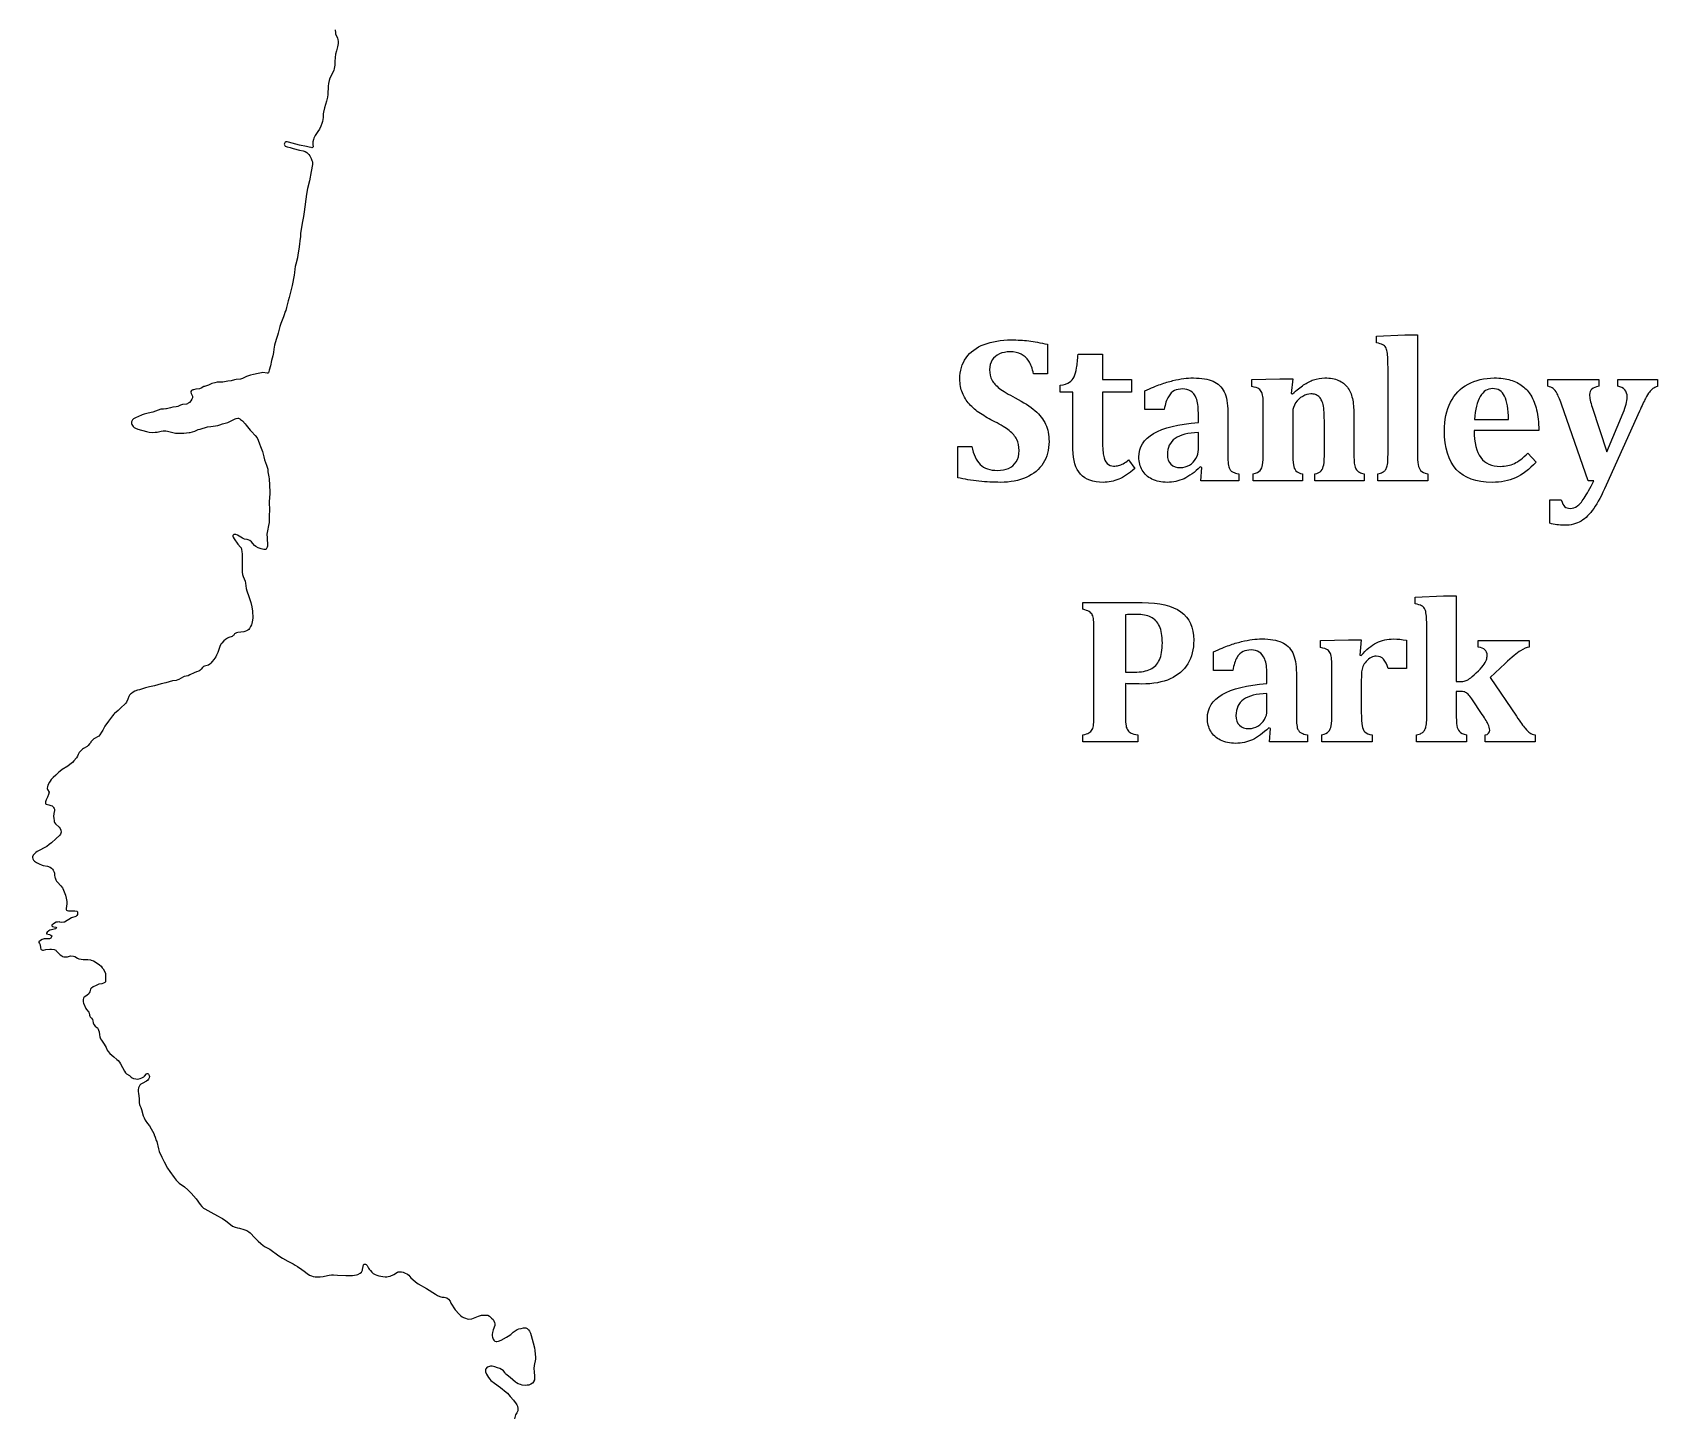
# Model space of a CAD drawing. Extents: x 0 to 800, y 146 to 730.
# Drawn here: x 348.6 to 408.3, y 628.1 to 679.1 of the extents above; entities that cross this region are included whole.
import ezdxf

# ---------------------------------------------------------------- set-up
doc = ezdxf.new("R2010")
doc.units = 0
doc.layers.get('0').update_dxf_attribs({"linetype": 'CONTINUOUS'})

msp = doc.modelspace()

# ---------------------------------------------------------------- linework, layer by layer
at = {"color": 3}
msp.add_lwpolyline([(359.728125, 679.15), (359.734375, 679.0375), (359.7375, 679.009375), (359.80625, 678.84375), (359.81875, 678.796875), (359.83125, 678.725), (359.83125, 678.65), (359.815625, 678.53125), (359.76875, 678.384375), (359.740625, 678.253125), (359.721875, 678.13125), (359.7125, 677.990625), (359.709375, 677.846875), (359.69375, 677.73125), (359.675, 677.653125), (359.53125, 677.36875), (359.503125, 677.284375), (359.478125, 677.184375), (359.4625, 677.084375), (359.45, 676.778125), (359.4375, 676.678125), (359.403125, 676.53125), (359.3375, 676.278125), (359.29375, 676.125), (359.284375, 676.065625), (359.278125, 675.928125), (359.25625, 675.78125), (359.234375, 675.703125), (359.19375, 675.603125), (359.14375, 675.496875), (359.09375, 675.4125), (358.99375, 675.271875), (358.940625, 675.1625), (358.925, 675.11875), (358.909375, 675.0375), (358.90625, 674.940625), (358.91875, 674.846875), (358.909375, 674.828125), (358.890625, 674.81875), (358.865625, 674.815625), (358.840625, 674.81875), (358.765625, 674.834375), (358.671875, 674.8625), (358.415625, 674.909375), (358.009375, 675.01875), (357.9625, 675.028125), (357.909375, 675.028125), (357.8875, 675.01875), (357.86875, 675), (357.85625, 674.95), (357.859375, 674.921875), (357.871875, 674.896875), (357.890625, 674.878125), (357.9625, 674.853125), (358.075, 674.825), (358.175, 674.790625), (358.4125, 674.73125), (358.546875, 674.703125), (358.621875, 674.675), (358.68125, 674.6375), (358.75625, 674.5625), (358.79375, 674.5125), (358.840625, 674.41875), (358.871875, 674.35), (358.8875, 674.303125), (358.89375, 674.196875), (358.840625, 673.94375), (358.778125, 673.603125), (358.709375, 673.3125), (358.665625, 673.10625), (358.58125, 672.4625), (358.55625, 672.2875), (358.509375, 672.0375), (358.45625, 671.665625), (358.45, 671.603125), (358.45625, 671.55), (358.43125, 671.39375), (358.41875, 671.271875), (358.384375, 671.0875), (358.35625, 670.878125), (358.340625, 670.765625), (358.278125, 670.5375), (358.259375, 670.446875), (358.24375, 670.353125), (358.23125, 670.228125), (358.21875, 670.13125), (358.140625, 669.753125), (358.084375, 669.5), (358.03125, 669.309375), (358.003125, 669.184375), (357.934375, 668.940625), (357.90625, 668.834375), (357.878125, 668.76875), (357.859375, 668.703125), (357.821875, 668.59375), (357.725, 668.346875), (357.6875, 668.24375), (357.63125, 668), (357.60625, 667.909375), (357.55, 667.759375), (357.490625, 667.55625), (357.46875, 667.409375), (357.45625, 667.28125), (357.43125, 667.15625), (357.3875, 666.990625), (357.34375, 666.79375), (357.296875, 666.628125), (357.290625, 666.584375), (357.271875, 666.5375), (357.25, 666.528125), (357.221875, 666.521875), (357.06875, 666.54375), (357.015625, 666.540625), (356.890625, 666.515625), (356.725, 666.46875), (356.615625, 666.446875), (356.540625, 666.425), (356.4625, 666.396875), (356.31875, 666.33125), (356.240625, 666.30625), (356.090625, 666.290625), (356.01875, 666.278125), (355.90625, 666.246875), (355.78125, 666.225), (355.59375, 666.196875), (355.384375, 666.1875), (355.3, 666.171875), (355.19375, 666.140625), (355.06875, 666.08125), (354.91875, 666.0375), (354.890625, 666.028125), (354.79375, 665.96875), (354.740625, 665.95), (354.60625, 665.9375), (354.5125, 665.915625), (354.4875, 665.909375), (354.446875, 665.88125), (354.415625, 665.846875), (354.415625, 665.821875), (354.43125, 665.771875), (354.459375, 665.721875), (354.475, 665.671875), (354.48125, 665.64375), (354.475, 665.615625), (354.45625, 665.5625), (354.41875, 665.503125), (354.375, 665.45), (354.325, 665.415625), (354.29375, 665.4), (354.2625, 665.3875), (354.115625, 665.36875), (354.034375, 665.346875), (353.9375, 665.303125), (353.875, 665.284375), (353.759375, 665.26875), (353.675, 665.253125), (353.521875, 665.2125), (353.49375, 665.20625), (353.415625, 665.203125), (353.31875, 665.19375), (353.025, 665.084375), (352.84375, 665.053125), (352.696875, 665.015625), (352.634375, 664.99375), (352.46875, 664.9125), (352.4125, 664.890625), (352.359375, 664.86875), (352.315625, 664.840625), (352.275, 664.803125), (352.25625, 664.78125), (352.240625, 664.7375), (352.234375, 664.68125), (352.240625, 664.65625), (352.253125, 664.63125), (352.303125, 664.565625), (352.3375, 664.53125), (352.38125, 664.5), (352.46875, 664.465625), (352.790625, 664.38125), (352.890625, 664.359375), (352.99375, 664.346875), (353.10625, 664.35), (353.178125, 664.359375), (353.321875, 664.390625), (353.40625, 664.4), (353.49375, 664.396875), (353.5625, 664.390625), (353.859375, 664.321875), (353.984375, 664.3125), (354.1625, 664.31875), (354.253125, 664.325), (354.35625, 664.3375), (354.396875, 664.346875), (354.5625, 664.390625), (354.69375, 664.45), (354.75625, 664.46875), (355.034375, 664.54375), (355.159375, 664.565625), (355.415625, 664.603125), (355.48125, 664.621875), (355.5875, 664.65625), (355.78125, 664.709375), (355.85, 664.740625), (356.053125, 664.85), (356.0875, 664.859375), (356.146875, 664.86875), (356.175, 664.8625), (356.225, 664.840625), (356.25, 664.825), (356.31875, 664.765625), (356.415625, 664.665625), (356.45625, 664.615625), (356.596875, 664.43125), (356.64375, 664.378125), (356.7875, 664.23125), (356.853125, 664.140625), (356.89375, 664.059375), (356.94375, 663.928125), (356.978125, 663.821875), (357.053125, 663.646875), (357.06875, 663.59375), (357.1, 663.446875), (357.13125, 663.340625), (357.20625, 663.134375), (357.24375, 662.990625), (357.253125, 662.89375), (357.2875, 662.715625), (357.29375, 662.6375), (357.325, 662.1625), (357.321875, 662.0875), (357.3, 661.8), (357.3125, 661.45625), (357.303125, 661.3125), (357.303125, 661.10625), (357.296875, 661.028125), (357.278125, 660.915625), (357.234375, 660.71875), (357.21875, 660.603125), (357.221875, 660.46875), (357.2375, 660.190625), (357.234375, 660.15625), (357.228125, 660.121875), (357.20625, 660.06875), (357.190625, 660.05), (357.16875, 660.040625), (357.10625, 660.040625), (357, 660.065625), (356.896875, 660.103125), (356.809375, 660.15), (356.7625, 660.190625), (356.7, 660.253125), (356.65, 660.315625), (356.59375, 660.365625), (356.525, 660.39375), (356.4875, 660.4), (356.390625, 660.4125), (356.315625, 660.45), (356.134375, 660.559375), (356.071875, 660.590625), (356.040625, 660.59375), (355.99375, 660.584375), (355.978125, 660.56875), (355.96875, 660.55), (355.96875, 660.51875), (355.978125, 660.4875), (356.00625, 660.434375), (356.146875, 660.2375), (356.240625, 660.121875), (356.265625, 660.09375), (356.28125, 660.034375), (356.296875, 659.9625), (356.303125, 659.8625), (356.30625, 659.73125), (356.3, 659.309375), (356.309375, 659.209375), (356.321875, 659.115625), (356.34375, 659.046875), (356.41875, 658.871875), (356.434375, 658.8), (356.453125, 658.603125), (356.471875, 658.51875), (356.553125, 658.309375), (356.628125, 658.084375), (356.665625, 657.928125), (356.684375, 657.775), (356.69375, 657.528125), (356.690625, 657.440625), (356.6625, 657.321875), (356.64375, 657.2625), (356.615625, 657.2), (356.571875, 657.13125), (356.546875, 657.1), (356.515625, 657.071875), (356.465625, 657.04375), (356.40625, 657.021875), (356.3625, 657.0125), (356.14375, 656.990625), (356.096875, 656.975), (356.06875, 656.9625), (356.028125, 656.93125), (356, 656.890625), (355.978125, 656.86875), (355.9375, 656.84375), (355.815625, 656.8), (355.765625, 656.775), (355.69375, 656.728125), (355.628125, 656.675), (355.55625, 656.596875), (355.525, 656.553125), (355.484375, 656.475), (355.40625, 656.253125), (355.365625, 656.15), (355.3375, 656.09375), (355.26875, 655.990625), (355.203125, 655.9125), (355.15, 655.853125), (355.1125, 655.815625), (355.06875, 655.784375), (354.925, 655.746875), (354.884375, 655.728125), (354.85, 655.696875), (354.803125, 655.634375), (354.753125, 655.584375), (354.709375, 655.559375), (354.63125, 655.54375), (354.540625, 655.50625), (354.3875, 655.421875), (354.31875, 655.390625), (354.178125, 655.365625), (354.146875, 655.35625), (353.971875, 655.253125), (353.94375, 655.240625), (353.88125, 655.221875), (353.74375, 655.20625), (353.49375, 655.128125), (353.33125, 655.09375), (353.078125, 655.028125), (352.9, 654.990625), (352.75, 654.95), (352.6375, 654.909375), (352.528125, 654.88125), (352.453125, 654.859375), (352.35625, 654.821875), (352.296875, 654.7875), (352.234375, 654.74375), (352.2, 654.7125), (352.16875, 654.675), (352.140625, 654.628125), (352.10625, 654.5375), (352.053125, 654.425), (352.01875, 654.36875), (351.984375, 654.33125), (351.86875, 654.240625), (351.74375, 654.115625), (351.615625, 654.003125), (351.5875, 653.978125), (351.534375, 653.915625), (351.39375, 653.725), (351.253125, 653.54375), (351.18125, 653.39375), (351.1375, 653.31875), (351.06875, 653.215625), (351.03125, 653.175), (350.85625, 653.075), (350.834375, 653.059375), (350.746875, 652.96875), (350.7375, 652.94375), (350.696875, 652.8875), (350.646875, 652.83125), (350.603125, 652.796875), (350.471875, 652.721875), (350.434375, 652.69375), (350.38125, 652.646875), (350.353125, 652.6125), (350.31875, 652.56875), (350.278125, 652.5), (350.25, 652.4375), (350.215625, 652.375), (350.121875, 652.259375), (350.06875, 652.20625), (349.975, 652.125), (349.9, 652.071875), (349.690625, 651.94375), (349.609375, 651.8875), (349.55625, 651.840625), (349.45, 651.7375), (349.35625, 651.65625), (349.2875, 651.58125), (349.24375, 651.521875), (349.21875, 651.48125), (349.1625, 651.365625), (349.14375, 651.3125), (349.1375, 651.25625), (349.140625, 651.23125), (349.15, 651.209375), (349.2125, 651.109375), (349.1875, 651.021875), (349.153125, 650.93125), (349.096875, 650.83125), (349.075, 650.759375), (349.06875, 650.709375), (349.078125, 650.6875), (349.103125, 650.671875), (349.2, 650.646875), (349.275, 650.621875), (349.31875, 650.603125), (349.3625, 650.56875), (349.375, 650.553125), (349.396875, 650.509375), (349.403125, 650.484375), (349.403125, 650.434375), (349.38125, 650.328125), (349.36875, 650.21875), (349.378125, 650.15), (349.378125, 650.128125), (349.3875, 650.084375), (349.390625, 650.034375), (349.409375, 649.990625), (349.440625, 649.946875), (349.578125, 649.821875), (349.609375, 649.778125), (349.64375, 649.7125), (349.65, 649.640625), (349.63125, 649.56875), (349.6, 649.525), (349.453125, 649.4), (349.296875, 649.25), (349.215625, 649.18125), (349.11875, 649.115625), (348.76875, 648.928125), (348.71875, 648.89375), (348.678125, 648.85625), (348.6375, 648.8125), (348.621875, 648.790625), (348.6, 648.734375), (348.596875, 648.70625), (348.603125, 648.65625), (348.63125, 648.6125), (348.665625, 648.575), (348.703125, 648.546875), (348.74375, 648.521875), (348.840625, 648.48125), (348.946875, 648.428125), (348.99375, 648.409375), (349.153125, 648.3875), (349.24375, 648.35), (349.3, 648.315625), (349.334375, 648.284375), (349.3625, 648.246875), (349.39375, 648.175), (349.40625, 648.128125), (349.40625, 648.05625), (349.41875, 647.98125), (349.425, 647.95625), (349.45625, 647.8875), (349.484375, 647.84375), (349.51875, 647.8), (349.64375, 647.665625), (349.7, 647.5875), (349.7125, 647.565625), (349.80625, 647.325), (349.8375, 647.21875), (349.859375, 647.09375), (349.859375, 647), (349.8375, 646.8375), (349.8375, 646.790625), (349.846875, 646.771875), (349.86875, 646.759375), (349.921875, 646.746875), (350.10625, 646.75), (350.15625, 646.746875), (350.23125, 646.73125), (350.246875, 646.7125), (350.253125, 646.66875), (350.246875, 646.615625), (350.225, 646.575), (350.184375, 646.5375), (350.03125, 646.484375), (349.76875, 646.334375), (349.746875, 646.325), (349.678125, 646.31875), (349.603125, 646.334375), (349.575, 646.3375), (349.521875, 646.334375), (349.471875, 646.325), (349.371875, 646.265625), (349.309375, 646.215625), (349.3125, 646.190625), (349.334375, 646.175), (349.38125, 646.15625), (349.453125, 646.140625), (349.475, 646.13125), (349.465625, 646.10625), (349.4375, 646.0875), (349.296875, 646.053125), (349.2375, 646.03125), (349.196875, 646.00625), (349.1375, 645.959375), (349.10625, 645.921875), (349.115625, 645.9), (349.21875, 645.875), (349.26875, 645.853125), (349.30625, 645.821875), (349.2875, 645.76875), (349.271875, 645.746875), (349.225, 645.721875), (349.16875, 645.71875), (349.1, 645.721875), (349.03125, 645.715625), (348.99375, 645.70625), (348.95625, 645.69375), (348.890625, 645.659375), (348.83125, 645.60625), (348.828125, 645.584375), (348.859375, 645.540625), (348.88125, 645.49375), (348.8875, 645.3875), (348.90625, 645.340625), (348.91875, 645.321875), (348.940625, 645.309375), (348.96875, 645.303125), (349, 645.30625), (349.084375, 645.325), (349.228125, 645.3375), (349.29375, 645.334375), (349.39375, 645.31875), (349.45, 645.296875), (349.471875, 645.28125), (349.615625, 645.134375), (349.678125, 645.0875), (349.703125, 645.071875), (349.74375, 645.05625), (349.790625, 645.053125), (349.878125, 645.059375), (349.996875, 645.0875), (350.1, 645.084375), (350.15, 645.065625), (350.253125, 645.003125), (350.3, 644.98125), (350.384375, 644.965625), (350.45625, 644.95625), (350.634375, 644.953125), (350.725, 644.94375), (350.75625, 644.9375), (350.84375, 644.903125), (351.0125, 644.8), (351.059375, 644.7625), (351.115625, 644.70625), (351.1625, 644.65), (351.19375, 644.609375), (351.253125, 644.5), (351.275, 644.446875), (351.284375, 644.1875), (351.275, 644.1375), (351.2625, 644.115625), (351.209375, 644.084375), (351.14375, 644.0625), (351.0375, 644.04375), (350.984375, 644.025), (350.940625, 643.996875), (350.83125, 643.946875), (350.7625, 643.90625), (350.746875, 643.8875), (350.73125, 643.8625), (350.7, 643.771875), (350.68125, 643.728125), (350.653125, 643.68125), (350.6125, 643.640625), (350.525, 643.58125), (350.4875, 643.553125), (350.475, 643.53125), (350.459375, 643.48125), (350.4625, 643.4), (350.471875, 643.346875), (350.55625, 643.15625), (350.584375, 643.1125), (350.671875, 643.021875), (350.68125, 643), (350.6875, 642.9125), (350.7, 642.86875), (350.7125, 642.85), (350.76875, 642.79375), (350.796875, 642.75), (350.815625, 642.7), (350.83125, 642.628125), (350.85625, 642.565625), (350.9, 642.509375), (350.965625, 642.459375), (350.98125, 642.44375), (351.009375, 642.4), (351.028125, 642.359375), (351.04375, 642.29375), (351.05625, 642.1875), (351.075, 642.109375), (351.103125, 642.0375), (351.128125, 641.990625), (351.2375, 641.846875), (351.303125, 641.721875), (351.346875, 641.625), (351.378125, 641.56875), (351.440625, 641.49375), (351.584375, 641.38125), (351.696875, 641.28125), (351.740625, 641.2375), (351.790625, 641.18125), (351.83125, 641.11875), (351.98125, 640.853125), (352.01875, 640.790625), (352.053125, 640.75625), (352.16875, 640.684375), (352.225, 640.63125), (352.265625, 640.60625), (352.309375, 640.584375), (352.396875, 640.565625), (352.453125, 640.559375), (352.50625, 640.5625), (352.55625, 640.575), (352.621875, 640.6), (352.684375, 640.640625), (352.71875, 640.66875), (352.7875, 640.753125), (352.815625, 640.765625), (352.8375, 640.765625), (352.8625, 640.740625), (352.8875, 640.69375), (352.896875, 640.65), (352.8875, 640.6), (352.865625, 640.55), (352.834375, 640.5125), (352.784375, 640.478125), (352.63125, 640.4), (352.58125, 640.371875), (352.54375, 640.334375), (352.496875, 640.234375), (352.484375, 640.16875), (352.484375, 640.1), (352.490625, 640.025), (352.515625, 639.846875), (352.51875, 639.6875), (352.528125, 639.628125), (352.54375, 639.58125), (352.58125, 639.509375), (352.609375, 639.440625), (352.6625, 639.2125), (352.696875, 639.13125), (352.740625, 639.05), (352.828125, 638.925), (352.903125, 638.8375), (353.06875, 638.534375), (353.071875, 638.509375), (353.109375, 638.41875), (353.14375, 638.296875), (353.1625, 638.25625), (353.23125, 637.99375), (353.259375, 637.9), (353.346875, 637.690625), (353.434375, 637.51875), (353.565625, 637.28125), (353.65, 637.153125), (353.803125, 636.9375), (353.88125, 636.840625), (353.99375, 636.734375), (354.18125, 636.59375), (354.30625, 636.484375), (354.428125, 636.365625), (354.6125, 636.159375), (354.765625, 635.94375), (354.825, 635.875), (354.8875, 635.8125), (354.9375, 635.78125), (355.153125, 635.665625), (355.396875, 635.525), (355.528125, 635.459375), (355.58125, 635.428125), (355.703125, 635.34375), (355.871875, 635.209375), (355.95625, 635.153125), (356.05, 635.109375), (356.13125, 635.084375), (356.20625, 635.071875), (356.36875, 635.028125), (356.48125, 634.984375), (356.553125, 634.94375), (356.603125, 634.903125), (356.771875, 634.725), (356.9, 634.596875), (356.9875, 634.5125), (357.075, 634.440625), (357.15625, 634.384375), (357.325, 634.3), (357.659375, 634.059375), (357.790625, 633.971875), (357.990625, 633.85625), (358.178125, 633.759375), (358.25625, 633.715625), (358.340625, 633.665625), (358.5, 633.55625), (358.584375, 633.490625), (358.690625, 633.4125), (358.7875, 633.35), (358.853125, 633.31875), (358.9125, 633.296875), (358.9875, 633.2875), (359.078125, 633.28125), (359.178125, 633.284375), (359.28125, 633.3), (359.4375, 633.3375), (359.503125, 633.346875), (359.584375, 633.353125), (359.6625, 633.353125), (359.8125, 633.340625), (360.121875, 633.33125), (360.36875, 633.334375), (360.440625, 633.340625), (360.50625, 633.353125), (360.55625, 633.36875), (360.65, 633.421875), (360.6875, 633.45625), (360.7, 633.475), (360.725, 633.528125), (360.734375, 633.559375), (360.75, 633.6625), (360.771875, 633.728125), (360.79375, 633.75), (360.840625, 633.753125), (360.8625, 633.740625), (360.9, 633.696875), (360.953125, 633.60625), (360.978125, 633.565625), (361.01875, 633.515625), (361.06875, 633.459375), (361.128125, 633.409375), (361.190625, 633.36875), (361.253125, 633.34375), (361.334375, 633.31875), (361.48125, 633.296875), (361.56875, 633.2875), (361.625, 633.284375), (361.66875, 633.290625), (361.746875, 633.309375), (361.878125, 633.365625), (362.01875, 633.459375), (362.04375, 633.46875), (362.075, 633.471875), (362.159375, 633.465625), (362.228125, 633.45), (362.3, 633.421875), (362.3625, 633.39375), (362.390625, 633.378125), (362.428125, 633.34375), (362.509375, 633.253125), (362.578125, 633.18125), (362.675, 633.096875), (362.771875, 633.028125), (363.084375, 632.85625), (363.409375, 632.64375), (363.49375, 632.59375), (363.575, 632.55625), (363.60625, 632.54375), (363.65625, 632.534375), (363.734375, 632.534375), (363.7875, 632.525), (363.828125, 632.509375), (363.896875, 632.459375), (363.953125, 632.390625), (363.98125, 632.315625), (364.140625, 632.071875), (364.284375, 631.90625), (364.3375, 631.85625), (364.390625, 631.81875), (364.446875, 631.784375), (364.5125, 631.759375), (364.575, 631.740625), (364.64375, 631.73125), (364.746875, 631.74375), (364.8125, 631.7625), (364.99375, 631.84375), (365.065625, 631.865625), (365.103125, 631.875), (365.290625, 631.878125), (365.3375, 631.86875), (365.4, 631.834375), (365.478125, 631.76875), (365.53125, 631.715625), (365.5625, 631.6625), (365.58125, 631.609375), (365.590625, 631.553125), (365.590625, 631.49375), (365.5375, 631.340625), (365.509375, 631.240625), (365.496875, 631.165625), (365.496875, 631.1125), (365.509375, 631.059375), (365.534375, 630.996875), (365.559375, 630.953125), (365.6, 630.921875), (365.646875, 630.909375), (365.671875, 630.909375), (365.73125, 630.921875), (365.834375, 630.95625), (366.025, 631.0625), (366.0875, 631.1), (366.178125, 631.165625), (366.271875, 631.25), (366.34375, 631.303125), (366.421875, 631.34375), (366.48125, 631.365625), (366.5625, 631.384375), (366.653125, 631.403125), (366.734375, 631.403125), (366.784375, 631.38125), (366.834375, 631.33125), (366.865625, 631.290625), (366.90625, 631.215625), (366.9375, 631.13125), (367.009375, 630.8625), (367.05625, 630.675), (367.071875, 630.575), (367.09375, 630.31875), (367.0875, 630.253125), (367.040625, 630.021875), (367.03125, 629.9125), (367.0375, 629.790625), (367.05625, 629.63125), (367.05625, 629.546875), (367.05, 629.496875), (367.034375, 629.453125), (367.028125, 629.43125), (366.98125, 629.375), (366.91875, 629.334375), (366.86875, 629.3125), (366.840625, 629.303125), (366.784375, 629.29375), (366.73125, 629.290625), (366.603125, 629.3), (366.534375, 629.31875), (366.459375, 629.346875), (366.3875, 629.384375), (366.35, 629.4125), (366.165625, 629.58125), (366.04375, 629.66875), (365.990625, 629.71875), (365.959375, 629.7625), (365.9125, 629.821875), (365.86875, 629.859375), (365.840625, 629.88125), (365.775, 629.9125), (365.7, 629.940625), (365.590625, 629.975), (365.49375, 629.996875), (365.4375, 629.996875), (365.359375, 629.978125), (365.315625, 629.95625), (365.265625, 629.90625), (365.25, 629.859375), (365.246875, 629.8375), (365.25625, 629.7875), (365.29375, 629.703125), (365.3625, 629.584375), (365.40625, 629.51875), (365.45, 629.475), (365.5875, 629.378125), (365.80625, 629.2125), (366.009375, 629.04375), (366.05625, 629), (366.165625, 628.884375), (366.28125, 628.75), (366.375, 628.61875), (366.403125, 628.575), (366.425, 628.521875), (366.44375, 628.44375), (366.4375, 628.359375), (366.43125, 628.33125), (366.409375, 628.284375), (366.38125, 628.24375), (366.359375, 628.209375), (366.34375, 628.1625), (366.321875, 628.0625)], dxfattribs=at)
at = {"color": 7}
for points in [[(385.919824, 667.585299), (385.919824, 666.497799), (385.406072, 666.497799)], [(398.01328, 667.637791), (398.01328, 667.885291), (399.052032, 667.937787), (399.520776, 667.937787), (399.521072, 663.651548)], [(387.041096, 667.225298), (387.937344, 667.225298), (387.937344, 666.287798), (389.006096, 666.287798), (389.006096, 665.819048), (387.937344, 665.819048), (387.937344, 664.127798)], [(393.43488, 666.032794), (393.43488, 666.287794), (394.462384, 666.317794), (394.93488, 666.317794), (394.87864, 665.777794), (394.9236, 665.766546)], [(398.436976, 663.651545), (398.436976, 666.576545)], [(404.317328, 666.040299), (404.317328, 666.287799), (406.188576, 666.287799), (406.188576, 666.040299)], [(406.886096, 666.040299), (406.886096, 666.287799), (408.344848, 666.287799), (408.344848, 666.03655)], [(386.853576, 663.722798), (386.853576, 665.819048), (386.384824, 665.819048), (386.384824, 666.077798)], [(390.209856, 665.192798), (389.501104, 665.192798), (389.501104, 665.875298)], [(391.462328, 664.7053), (391.462328, 665.06155)], [(392.546104, 665.091549), (392.546104, 663.629049)], [(393.851072, 663.647794), (393.851072, 665.189045)], [(394.934824, 665.095294), (394.934824, 663.651545)], [(397.18112, 665.024046), (397.18112, 663.651546)], [(406.004824, 662.567799), (405.791072, 662.567799), (404.812328, 665.38405)], [(405.944824, 665.267799), (406.484824, 663.62905), (407.081072, 665.065299)], [(407.681096, 665.12155), (406.458576, 662.399048)], [(396.097352, 663.647798), (396.097352, 664.649048)], [(403.979792, 664.416546), (401.602296, 664.416546)], [(401.621072, 664.821548), (402.869824, 664.821548)], [(382.616072, 662.676551), (382.616072, 663.831551), (383.129824, 663.831548)], [(391.466072, 663.715298), (391.466072, 664.337798)], [(388.897328, 663.332795), (389.133576, 663.017798)], [(403.578544, 663.580296), (403.882328, 663.250298)], [(391.589824, 663.059048), (391.533584, 663.0778)], [(392.951072, 662.8153), (392.951072, 662.5678), (391.556072, 662.5678), (391.589824, 663.059048)], [(395.2948, 662.815294), (395.2948, 662.567794), (393.483552, 662.567794), (393.483552, 662.815294)], [(397.559824, 662.567798), (395.741072, 662.567798), (395.741072, 662.815298)], [(397.559848, 662.815294), (397.559824, 662.567798)], [(399.896048, 662.815298), (399.896048, 662.567798), (398.058552, 662.567798), (398.058552, 662.815298)], [(404.388576, 661.000296), (404.388576, 661.859046), (404.808576, 661.859046)], [(387.221096, 657.83905), (387.221096, 658.08655), (389.399848, 658.08655)], [(399.438264, 658.037796), (399.438264, 658.285296), (400.48076, 658.337792), (400.94576, 658.337792), (400.94576, 655.176542), (401.069512, 655.176542)], [(388.784824, 657.640278), (388.784824, 655.529047)], [(387.622304, 653.909049), (387.622304, 657.14155)], [(395.95484, 656.432798), (395.95484, 656.687798), (396.982344, 656.717798), (397.45484, 656.717798), (397.402328, 656.151547)], [(399.1198, 656.699047), (399.1198, 655.664046), (398.441048, 655.664046)], [(399.862, 654.05155), (399.862, 656.97655)], [(401.75576, 656.44779), (401.75576, 656.68779), (403.63076, 656.68779), (403.63076, 656.44779)], [(392.729864, 655.592796), (392.021112, 655.592796), (392.021112, 656.275296)], [(397.402328, 656.151547), (397.451048, 656.140299)], [(388.784824, 655.529047), (389.10732, 655.529047)], [(393.982336, 655.105299), (393.982336, 655.461549)], [(395.066112, 655.491546), (395.066112, 654.029046)], [(396.371032, 654.047798), (396.371032, 655.589047)], [(402.738264, 655.84029), (402.194824, 655.334047)], [(388.784848, 655.105299), (388.784824, 653.905298)], [(397.454768, 655.247798), (397.454768, 654.051547)], [(402.194824, 655.334047), (403.162328, 653.901547)], [(393.986072, 654.115298), (393.986072, 654.737798)], [(401.126096, 654.816553), (400.946096, 654.816553), (400.946096, 654.051553)], [(401.8536, 654.03655), (401.564848, 654.47155)], [(389.238512, 653.215299), (389.238512, 652.967799), (387.221008, 652.967799), (387.221008, 653.215299)], [(394.109824, 653.459047), (394.053584, 653.477799)], [(395.47108, 653.215298), (395.47108, 652.967798), (394.07608, 652.967798), (394.109824, 653.459047)], [(397.852264, 653.215298), (397.852264, 652.967798), (396.003512, 652.967798), (396.003512, 653.215298)], [(401.321072, 653.215303), (401.321072, 652.967803), (399.483576, 652.967803), (399.483576, 653.215303)], [(403.841072, 653.215301), (403.841072, 652.967801), (402.007328, 652.967801), (402.007328, 653.215301)]]:
    msp.add_lwpolyline(points, dxfattribs=at)
for points in [[(382.923576, 667.090298), (383.076072, 667.305294), (383.296696, 667.468418), (383.585448, 667.579673)], [(383.585448, 667.579673), (383.8742, 667.690918), (384.208568, 667.746543), (384.588576, 667.746548)], [(384.588576, 667.746548), (384.811072, 667.746543), (385.023568, 667.734668), (385.226072, 667.710924)], [(385.226072, 667.710924), (385.428568, 667.687172), (385.659824, 667.645292), (385.919824, 667.585299)], [(398.242032, 667.570295), (398.194512, 667.595287), (398.11828, 667.617791), (398.01328, 667.637791)], [(398.352656, 667.47092), (398.326416, 667.512168), (398.289536, 667.545288), (398.242032, 667.570295)], [(398.408896, 667.30592), (398.397616, 667.374664), (398.378896, 667.429665), (398.352656, 667.47092)], [(382.694824, 666.306548), (382.694824, 666.614044), (382.771064, 666.875294), (382.923576, 667.090298)], [(383.883576, 667.009674), (383.818536, 666.910919), (383.786072, 666.791545), (383.786072, 666.651549)], [(384.149824, 667.232799), (384.03732, 667.182791), (383.948576, 667.108419), (383.883576, 667.009674)], [(384.53232, 667.307799), (384.389824, 667.307794), (384.26232, 667.282791), (384.149824, 667.232799)], [(384.948576, 667.225299), (384.838568, 667.280291), (384.699824, 667.307794), (384.53232, 667.307799)], [(385.2242, 666.968424), (385.15044, 667.08467), (385.058568, 667.170294), (384.948576, 667.225299)], [(385.406072, 666.497799), (385.358552, 666.695294), (385.297944, 666.85217), (385.2242, 666.968424)], [(386.986696, 666.719048), (387.010456, 666.854044), (387.028616, 667.022794), (387.041096, 667.225298)], [(398.431376, 667.05092), (398.427376, 667.152166), (398.420096, 667.237165), (398.408896, 667.30592)], [(398.436976, 666.576545), (398.436976, 666.791541), (398.435376, 666.949666), (398.431376, 667.05092)], [(382.786696, 665.800298), (382.725416, 665.950294), (382.694824, 666.119045), (382.694824, 666.306548)], [(383.786072, 666.651549), (383.786072, 666.506545), (383.814232, 666.38092), (383.870448, 666.274674)], [(383.870448, 666.274674), (383.926688, 666.16842), (384.021072, 666.06467), (384.153576, 665.963424)], [(386.384824, 666.077798), (386.53732, 666.102798), (386.649824, 666.140294), (386.72232, 666.190298)], [(386.72232, 666.190298), (386.7948, 666.240298), (386.851072, 666.30717), (386.891072, 666.390923)], [(386.891072, 666.390923), (386.931072, 666.474669), (386.962992, 666.584044), (386.986696, 666.719048)], [(390.074856, 666.111548), (390.227352, 666.16654), (390.377976, 666.21217), (390.526728, 666.248423)], [(390.526728, 666.248423), (390.67548, 666.284671), (390.808608, 666.310295), (390.926104, 666.325295)], [(390.926104, 666.325295), (391.0436, 666.340295), (391.161104, 666.347791), (391.278608, 666.347799)], [(391.278608, 666.347799), (391.581104, 666.347795), (391.822976, 666.307799), (392.004232, 666.227798)], [(392.004232, 666.227798), (392.18548, 666.147795), (392.321104, 666.017795), (392.411104, 665.837798)], [(395.332352, 666.090921), (395.449848, 666.169665), (395.572968, 666.232167), (395.70172, 666.278421)], [(395.70172, 666.278421), (395.830472, 666.324669), (395.966096, 666.347789), (396.1086, 666.347797)], [(396.1086, 666.347797), (396.313592, 666.347793), (396.483592, 666.318421), (396.6186, 666.259671)], [(396.6186, 666.259671), (396.753592, 666.200919), (396.862968, 666.115293), (396.94672, 666.002796)], [(401.377328, 666.120923), (401.654824, 666.27217), (401.97732, 666.347794), (402.344824, 666.347798)], [(402.344824, 666.347798), (402.57232, 666.347794), (402.771696, 666.321542), (402.942952, 666.269046)], [(402.942952, 666.269046), (403.1142, 666.216542), (403.261072, 666.143418), (403.383576, 666.049671)], [(383.045448, 665.385923), (382.9342, 665.51217), (382.847952, 665.650295), (382.786696, 665.800298)], [(384.153576, 665.963424), (384.286072, 665.86217), (384.478568, 665.746546), (384.731072, 665.616549)], [(384.731072, 665.616549), (385.038568, 665.456546), (385.280448, 665.299671), (385.456696, 665.145924)], [(389.501104, 665.875298), (389.731104, 665.977794), (389.922352, 666.056545), (390.074856, 666.111548)], [(390.359856, 665.655923), (390.292336, 665.54467), (390.242352, 665.390295), (390.209856, 665.192798)], [(390.586728, 665.882798), (390.502976, 665.842798), (390.427352, 665.76717), (390.359856, 665.655923)], [(390.884856, 665.942798), (390.769856, 665.942794), (390.67048, 665.922798), (390.586728, 665.882798)], [(391.181104, 665.865926), (391.0986, 665.917174), (390.999856, 665.942798), (390.884856, 665.942798)], [(391.383608, 665.599675), (391.331128, 665.725922), (391.2636, 665.814672), (391.181104, 665.865926)], [(391.462328, 665.06155), (391.462328, 665.294048), (391.436088, 665.473422), (391.383608, 665.599675)], [(392.411104, 665.837798), (392.501104, 665.657796), (392.546104, 665.409046), (392.546104, 665.091549)], [(393.688008, 665.94467), (393.639288, 665.978414), (393.55488, 666.00779), (393.43488, 666.032794)], [(393.796752, 665.81342), (393.772992, 665.867164), (393.736752, 665.910917), (393.688008, 665.94467)], [(393.841712, 665.59967), (393.835312, 665.688417), (393.820432, 665.759666), (393.796752, 665.81342)], [(393.851072, 665.189045), (393.851072, 665.374042), (393.847872, 665.510917), (393.841712, 665.59967)], [(394.9236, 665.766546), (395.0786, 665.904042), (395.214848, 666.012167), (395.332352, 666.090921)], [(395.298576, 665.67092), (395.196072, 665.612168), (395.109824, 665.530917), (395.039824, 665.42717)], [(395.594824, 665.759045), (395.499824, 665.759042), (395.401072, 665.729669), (395.298576, 665.67092)], [(395.767328, 665.736549), (395.722288, 665.751549), (395.664824, 665.759045), (395.594824, 665.759045)], [(395.887328, 665.667173), (395.852288, 665.698421), (395.812288, 665.721549), (395.767328, 665.736549)], [(395.982952, 665.547173), (395.954232, 665.595917), (395.922312, 665.63592), (395.887328, 665.667173)], [(396.94672, 666.002796), (397.030472, 665.890293), (397.090472, 665.752793), (397.12672, 665.590296)], [(400.7342, 665.453423), (400.885448, 665.74717), (401.099824, 665.96967), (401.377328, 666.120923)], [(401.825448, 665.665298), (401.711696, 665.470295), (401.643576, 665.189046), (401.621072, 664.821548)], [(402.284824, 665.957798), (402.09232, 665.957794), (401.9392, 665.860294), (401.825448, 665.665298)], [(402.719824, 665.676548), (402.629824, 665.864045), (402.484824, 665.957794), (402.284824, 665.957798)], [(402.869824, 664.821548), (402.859824, 665.204046), (402.809824, 665.489045), (402.719824, 665.676548)], [(403.383576, 666.049671), (403.506072, 665.955918), (403.60732, 665.842793), (403.687328, 665.710296)], [(403.687328, 665.710296), (403.78232, 665.552794), (403.853568, 665.372794), (403.901072, 665.170296)], [(404.506696, 665.959674), (404.455416, 665.998418), (404.392328, 666.025298), (404.317328, 666.040299)], [(404.645448, 665.790925), (404.604168, 665.864669), (404.557952, 665.920922), (404.506696, 665.959674)], [(404.812328, 665.38405), (404.742328, 665.581546), (404.686696, 665.717171), (404.645448, 665.790925)], [(405.929824, 665.93905), (405.874784, 665.89405), (405.84732, 665.826546), (405.847328, 665.73655)], [(405.847328, 665.73655), (405.84732, 665.616546), (405.879808, 665.460297), (405.944824, 665.267799)], [(406.188576, 666.040299), (406.071072, 666.017795), (405.984824, 665.984043), (405.929824, 665.93905)], [(407.141096, 665.910925), (407.081096, 665.979669), (406.996096, 666.022796), (406.886096, 666.040299)], [(407.231096, 665.650299), (407.231096, 665.755296), (407.201096, 665.842171), (407.141096, 665.910925)], [(407.193576, 665.382174), (407.218536, 665.473422), (407.231096, 665.562797), (407.231096, 665.650299)], [(408.046728, 665.82655), (408.007928, 665.774046), (407.961096, 665.695922), (407.906096, 665.592174)], [(408.170472, 665.95405), (408.126712, 665.921546), (408.085472, 665.87905), (408.046728, 665.82655)], [(408.344848, 666.03655), (408.272368, 666.014046), (408.214224, 665.98655), (408.170472, 665.95405)], [(383.448576, 665.039048), (383.291072, 665.144046), (383.156696, 665.25967), (383.045448, 665.385923)], [(383.97732, 664.735298), (383.78232, 664.832796), (383.606072, 664.934046), (383.448576, 665.039048)], [(385.456696, 665.145924), (385.632944, 664.992171), (385.762944, 664.824671), (385.846696, 664.643424)], [(395.039824, 665.42717), (394.969824, 665.323417), (394.934824, 665.212792), (394.934824, 665.095294)], [(396.050472, 665.365298), (396.034232, 665.437794), (396.011752, 665.49842), (395.982952, 665.547173)], [(396.086072, 665.085923), (396.078872, 665.19967), (396.066712, 665.292795), (396.050472, 665.365298)], [(396.097352, 664.649048), (396.097344, 664.826546), (396.093352, 664.97217), (396.086072, 665.085923)], [(397.12672, 665.590296), (397.16296, 665.427794), (397.18112, 665.239044), (397.18112, 665.024046)], [(400.507328, 664.405298), (400.507328, 664.810296), (400.582928, 665.15967), (400.7342, 665.453423)], [(403.901072, 665.170296), (403.951072, 664.962794), (403.977312, 664.711544), (403.979792, 664.416546)], [(407.081072, 665.065299), (407.131072, 665.185297), (407.168576, 665.290922), (407.193576, 665.382174)], [(407.906096, 665.592174), (407.851136, 665.488422), (407.776096, 665.331546), (407.681096, 665.12155)], [(384.509824, 664.409048), (384.38232, 664.511546), (384.204824, 664.620296), (383.97732, 664.735298)], [(384.78732, 664.084673), (384.7298, 664.198422), (384.63732, 664.306546), (384.509824, 664.409048)], [(385.846696, 664.643424), (385.930448, 664.462172), (385.97232, 664.251547), (385.97232, 664.011549)], [(389.81796, 664.305926), (390.179208, 664.517174), (390.727328, 664.650298), (391.462328, 664.7053)], [(400.947952, 662.985923), (400.6542, 663.304672), (400.507328, 663.777797), (400.507328, 664.405298)], [(401.602296, 664.416546), (401.604696, 663.964045), (401.685416, 663.63092), (401.844168, 663.417171)], [(383.129824, 663.831548), (383.192304, 663.534047), (383.296696, 663.312172), (383.442952, 663.165923)], [(384.873576, 663.681548), (384.873568, 663.836546), (384.844856, 663.970922), (384.78732, 664.084673)], [(385.97232, 664.011549), (385.97232, 663.704047), (385.90104, 663.437173), (385.758576, 663.210924)], [(387.937344, 664.127798), (387.937344, 663.845297), (387.950464, 663.636547), (387.976704, 663.501548)], [(389.27608, 663.4378), (389.27608, 663.805299), (389.456704, 664.094674), (389.81796, 664.305926)], [(390.605448, 664.120298), (390.4192, 663.985297), (390.326072, 663.787797), (390.326072, 663.527798)], [(391.466072, 664.337798), (391.078568, 664.327798), (390.791696, 664.255296), (390.605448, 664.120298)], [(384.483576, 663.021548), (384.601072, 663.071548), (384.695448, 663.152172), (384.766696, 663.263423)], [(384.766696, 663.263423), (384.837976, 663.374672), (384.873568, 663.514047), (384.873576, 663.681548)], [(385.758576, 663.210924), (385.616072, 662.984674), (385.408568, 662.810923), (385.136072, 662.689674)], [(387.1292, 662.809673), (386.945448, 663.010922), (386.853576, 663.315297), (386.853576, 663.722798)], [(387.976704, 663.501548), (388.002944, 663.366547), (388.047344, 663.267172), (388.109832, 663.203423)], [(388.109832, 663.203423), (388.172312, 663.139671), (388.249832, 663.107798), (388.342328, 663.107798)], [(388.704208, 663.194046), (388.765488, 663.226542), (388.829832, 663.272798), (388.897328, 663.332795)], [(389.39796, 662.95405), (389.316704, 663.09405), (389.27608, 663.255299), (389.27608, 663.4378)], [(390.326072, 663.527798), (390.326072, 663.372797), (390.368552, 663.254672), (390.453576, 663.173423)], [(391.13232, 663.143423), (391.234824, 663.204671), (391.316072, 663.286547), (391.376072, 663.389048)], [(391.376072, 663.389048), (391.436072, 663.491547), (391.466072, 663.600297), (391.466072, 663.715298)], [(392.546104, 663.629049), (392.546104, 663.464048), (392.550104, 663.336548), (392.557384, 663.246549)], [(392.557384, 663.246549), (392.564584, 663.156548), (392.576744, 663.089673), (392.592984, 663.045924)], [(393.826672, 663.156545), (393.842912, 663.246544), (393.851072, 663.410294), (393.851072, 663.647794)], [(394.934824, 663.651545), (394.934824, 663.414044), (394.942024, 663.249044), (394.957304, 663.156545)], [(396.072952, 663.154673), (396.089192, 663.245922), (396.097352, 663.410297), (396.097352, 663.647798)], [(397.18112, 663.651546), (397.18112, 663.541546), (397.18272, 663.438421), (397.18672, 663.342171)], [(397.18672, 663.342171), (397.19072, 663.245921), (397.19984, 663.169046), (397.21488, 663.111546)], [(398.396016, 663.07967), (398.413536, 663.128422), (398.424736, 663.195919), (398.429776, 663.28217)], [(398.429776, 663.28217), (398.434576, 663.368419), (398.436976, 663.491544), (398.436976, 663.651545)], [(399.521072, 663.651548), (399.521072, 663.414047), (399.528272, 663.250297), (399.543552, 663.160298)], [(401.844168, 663.417171), (402.002912, 663.203421), (402.244792, 663.096546), (402.569792, 663.096546)], [(402.569792, 663.096546), (402.759792, 663.096546), (402.93104, 663.13217), (403.083544, 663.203422)], [(403.083544, 663.203422), (403.23604, 663.27467), (403.40104, 663.400295), (403.578544, 663.580296)], [(403.882328, 663.250298), (403.62732, 662.980298), (403.374824, 662.789048), (403.124824, 662.676548)], [(383.3942, 662.550926), (383.117944, 662.579678), (382.858576, 662.62155), (382.616072, 662.676551)], [(383.442952, 663.165923), (383.5892, 663.019673), (383.803576, 662.946547), (384.086072, 662.946548)], [(384.086072, 662.946548), (384.233568, 662.946547), (384.366072, 662.971548), (384.483576, 663.021548)], [(385.136072, 662.689674), (384.863568, 662.568424), (384.548568, 662.507798), (384.191072, 662.507798)], [(387.963576, 662.507798), (387.591072, 662.507798), (387.312944, 662.608423), (387.1292, 662.809673)], [(388.533576, 662.622173), (388.353568, 662.545925), (388.163568, 662.507798), (387.963576, 662.507798)], [(388.342328, 663.107798), (388.412328, 663.107798), (388.474832, 663.114038), (388.529832, 663.12655)], [(388.529832, 663.12655), (388.584792, 663.139046), (388.642952, 663.16155), (388.704208, 663.194046)], [(389.133576, 663.017798), (388.913568, 662.830298), (388.713568, 662.698422), (388.533576, 662.622173)], [(389.75796, 662.625926), (389.599208, 662.704678), (389.479208, 662.81405), (389.39796, 662.95405)], [(390.318584, 662.5078), (390.103584, 662.5078), (389.916704, 662.547176), (389.75796, 662.625926)], [(390.935456, 662.6428), (390.741704, 662.5528), (390.53608, 662.5078), (390.318584, 662.5078)], [(390.453576, 663.173423), (390.538576, 663.092172), (390.656072, 663.051547), (390.806072, 663.051548)], [(390.806072, 663.051548), (390.921072, 663.051547), (391.029824, 663.082172), (391.13232, 663.143423)], [(391.533584, 663.0778), (391.328576, 662.8778), (391.129208, 662.7328), (390.935456, 662.6428)], [(392.592984, 663.045924), (392.609224, 663.002172), (392.629864, 662.967172), (392.654824, 662.940924)], [(392.654824, 662.940924), (392.679784, 662.914676), (392.710424, 662.89342), (392.746696, 662.877172)], [(392.746696, 662.877172), (392.782936, 662.860924), (392.851072, 662.8403), (392.951072, 662.8153)], [(393.483552, 662.815294), (393.603552, 662.847798), (393.686672, 662.890294), (393.732928, 662.942794)], [(393.732928, 662.942794), (393.779168, 662.995298), (393.810448, 663.066544), (393.826672, 663.156545)], [(394.957304, 663.156545), (394.972264, 663.064044), (395.002904, 662.990919), (395.049176, 662.93717)], [(395.049176, 662.93717), (395.095416, 662.883418), (395.177296, 662.842794), (395.2948, 662.815294)], [(395.741072, 662.815298), (395.856072, 662.842794), (395.936072, 662.883426), (395.981072, 662.937173)], [(395.981072, 662.937173), (396.026112, 662.990925), (396.056672, 663.063422), (396.072952, 663.154673)], [(397.21488, 663.111546), (397.22992, 663.054042), (397.25048, 663.007171), (397.27672, 662.970922)], [(397.27672, 662.970922), (397.30296, 662.934674), (397.33984, 662.904042), (397.387352, 662.879046)], [(397.387352, 662.879046), (397.434872, 662.854046), (397.492344, 662.832798), (397.559848, 662.815294)], [(398.058552, 662.815298), (398.133512, 662.832802), (398.192304, 662.853426), (398.2348, 662.87717)], [(398.2348, 662.87717), (398.27728, 662.900922), (398.3104, 662.928418), (398.334176, 662.95967)], [(398.334176, 662.95967), (398.357936, 662.990918), (398.378576, 663.030918), (398.396016, 663.07967)], [(399.543552, 663.160298), (399.558592, 663.070298), (399.589152, 662.998422), (399.635424, 662.944673)], [(399.635424, 662.944673), (399.681664, 662.890921), (399.768552, 662.847798), (399.896048, 662.815298)], [(402.262328, 662.507798), (401.679824, 662.507798), (401.241696, 662.667173), (400.947952, 662.985923)], [(403.124824, 662.676548), (402.874824, 662.564048), (402.58732, 662.507798), (402.262328, 662.507798)], [(384.191072, 662.507798), (383.936072, 662.507798), (383.670448, 662.522174), (383.3942, 662.550926)], [(405.650448, 661.924674), (405.746696, 662.068425), (405.864824, 662.2828), (406.004824, 662.567799)], [(406.458576, 662.399048), (406.296072, 662.036548), (406.142952, 661.752174), (405.9992, 661.545923)], [(404.808576, 661.859046), (404.841056, 661.741547), (404.881696, 661.660922), (404.930448, 661.617171)], [(404.930448, 661.617171), (404.979168, 661.573419), (405.047328, 661.551547), (405.134824, 661.551547)], [(405.134824, 661.551547), (405.229824, 661.551548), (405.315448, 661.577795), (405.391696, 661.630299)], [(405.391696, 661.630299), (405.467936, 661.682803), (405.5542, 661.780926), (405.650448, 661.924674)], [(405.9992, 661.545923), (405.855448, 661.339674), (405.700448, 661.185299), (405.5342, 661.082798)], [(404.913576, 660.929048), (404.726072, 660.92905), (404.551072, 660.9528), (404.388576, 661.000296)], [(405.5342, 661.082798), (405.367952, 660.980299), (405.161072, 660.92905), (404.913576, 660.929048)], [(387.444224, 657.754674), (387.390464, 657.785922), (387.316096, 657.814042), (387.221096, 657.83905)], [(389.399848, 658.08655), (390.032344, 658.086544), (390.506096, 657.973419), (390.821096, 657.747174)], [(399.667016, 657.9703), (399.619496, 657.995292), (399.543264, 658.017796), (399.438264, 658.037796)], [(399.77576, 657.870925), (399.7508, 657.912173), (399.71448, 657.945293), (399.667016, 657.9703)], [(399.832, 657.705925), (399.81952, 657.774669), (399.80072, 657.82967), (399.77576, 657.870925)], [(387.564224, 657.632799), (387.537984, 657.682791), (387.497984, 657.723419), (387.444224, 657.754674)], [(387.612944, 657.437799), (387.606544, 657.517791), (387.590464, 657.582794), (387.564224, 657.632799)], [(387.622304, 657.14155), (387.622304, 657.259045), (387.619104, 657.357795), (387.612944, 657.437799)], [(389.189824, 657.647798), (389.014824, 657.647793), (388.879824, 657.645318), (388.784824, 657.640278)], [(389.718576, 657.550298), (389.581072, 657.61529), (389.404824, 657.647793), (389.189824, 657.647798)], [(390.031696, 657.222173), (389.960416, 657.375918), (389.856072, 657.485293), (389.718576, 657.550298)], [(390.821096, 657.747174), (391.136096, 657.52092), (391.293592, 657.172795), (391.2936, 656.702799)], [(399.8564, 657.450925), (399.8524, 657.55217), (399.84456, 657.63717), (399.832, 657.705925)], [(399.862, 656.97655), (399.861992, 657.191546), (399.8604, 657.34967), (399.8564, 657.450925)], [(390.138576, 656.601548), (390.138568, 656.861544), (390.102976, 657.068418), (390.031696, 657.222173)], [(391.2936, 656.702799), (391.293592, 656.370296), (391.21984, 656.081546), (391.072352, 655.836549)], [(392.594864, 656.511546), (392.74736, 656.566538), (392.897984, 656.612167), (393.046736, 656.648421)], [(393.046736, 656.648421), (393.195488, 656.684669), (393.328616, 656.710293), (393.446112, 656.725293)], [(393.446112, 656.725293), (393.563616, 656.740285), (393.681112, 656.747789), (393.798616, 656.747797)], [(393.798616, 656.747797), (394.101112, 656.747793), (394.342984, 656.707797), (394.52424, 656.627797)], [(398.013552, 656.605299), (398.206048, 656.700295), (398.4148, 656.747795), (398.6398, 656.747799)], [(398.6398, 656.747799), (398.792296, 656.747795), (398.952296, 656.731543), (399.1198, 656.699047)], [(390.031696, 655.975298), (390.102976, 656.130294), (390.138568, 656.339044), (390.138576, 656.601548)], [(392.021112, 656.275296), (392.251112, 656.377793), (392.44236, 656.456542), (392.594864, 656.511546)], [(392.879864, 656.055921), (392.812344, 655.944668), (392.76236, 655.790293), (392.729864, 655.592796)], [(393.106736, 656.282796), (393.022984, 656.242796), (392.94736, 656.167168), (392.879864, 656.055921)], [(393.404864, 656.342796), (393.289864, 656.342793), (393.190488, 656.322796), (393.106736, 656.282796)], [(393.701112, 656.265924), (393.618616, 656.317172), (393.519864, 656.342796), (393.404864, 656.342796)], [(393.903616, 655.999674), (393.851136, 656.125921), (393.783608, 656.214671), (393.701112, 656.265924)], [(394.52424, 656.627797), (394.705488, 656.547794), (394.841112, 656.417794), (394.931112, 656.237797)], [(394.931112, 656.237797), (395.021112, 656.057794), (395.066112, 655.809044), (395.066112, 655.491546)], [(396.207968, 656.344673), (396.159248, 656.378417), (396.07484, 656.407793), (395.95484, 656.432798)], [(396.316712, 656.213422), (396.292952, 656.267166), (396.256712, 656.310919), (396.207968, 656.344673)], [(396.361672, 655.999673), (396.355272, 656.088419), (396.340392, 656.15967), (396.316712, 656.213422)], [(397.451048, 656.140299), (397.633552, 656.355296), (397.821048, 656.510296), (398.013552, 656.605299)], [(397.816672, 656.063422), (397.750432, 656.02967), (397.689176, 655.98217), (397.632928, 655.920922)], [(397.998552, 656.114046), (397.943512, 656.114044), (397.88292, 656.097166), (397.816672, 656.063422)], [(398.274176, 655.997797), (398.205456, 656.075293), (398.113552, 656.114044), (397.998552, 656.114046)], [(402.082016, 656.144039), (402.082008, 656.316536), (401.973256, 656.417786), (401.75576, 656.44779)], [(402.052016, 655.973414), (402.072016, 656.032158), (402.082016, 656.089037), (402.082016, 656.144039)], [(403.304512, 656.31279), (403.184512, 656.23779), (402.99576, 656.080286), (402.738264, 655.84029)], [(403.63076, 656.44779), (403.533256, 656.43279), (403.424512, 656.38779), (403.304512, 656.31279)], [(389.10732, 655.529047), (389.35732, 655.529045), (389.556072, 655.564671), (389.703576, 655.635922)], [(389.703576, 655.635922), (389.851072, 655.70717), (389.960448, 655.820294), (390.031696, 655.975298)], [(391.072352, 655.836549), (390.92484, 655.591546), (390.711096, 655.405922), (390.431096, 655.279674)], [(393.982336, 655.461549), (393.982328, 655.694046), (393.956096, 655.873422), (393.903616, 655.999674)], [(396.371032, 655.589047), (396.371032, 655.774045), (396.367832, 655.91092), (396.361672, 655.999673)], [(397.466048, 655.540298), (397.458848, 655.475298), (397.454768, 655.377795), (397.454768, 655.247798)], [(397.512928, 655.733422), (397.489168, 655.66967), (397.473568, 655.605295), (397.466048, 655.540298)], [(397.632928, 655.920922), (397.576688, 655.859666), (397.536672, 655.79717), (397.512928, 655.733422)], [(398.441048, 655.664046), (398.398568, 655.809044), (398.34292, 655.920294), (398.274176, 655.997797)], [(401.431384, 655.287165), (401.485144, 655.325909), (401.568264, 655.395912), (401.68076, 655.497165)], [(401.68076, 655.497165), (401.793264, 655.598412), (401.878256, 655.688412), (401.93576, 655.767165)], [(401.93576, 655.767165), (401.99328, 655.845909), (402.032008, 655.914662), (402.052016, 655.973414)], [(389.381096, 655.090299), (389.138592, 655.090297), (388.939848, 655.095259), (388.784848, 655.105299)], [(390.431096, 655.279674), (390.151096, 655.153422), (389.801096, 655.090297), (389.381096, 655.090299)], [(392.33796, 654.705924), (392.699208, 654.917172), (393.247328, 655.050297), (393.982336, 655.105299)], [(401.069512, 655.176542), (401.157008, 655.17654), (401.22576, 655.185286), (401.27576, 655.20279)], [(401.27576, 655.20279), (401.32576, 655.220286), (401.377632, 655.248414), (401.431384, 655.287165)], [(391.79608, 653.837799), (391.79608, 654.205298), (391.976704, 654.494673), (392.33796, 654.705924)], [(393.125448, 654.520298), (392.9392, 654.385296), (392.846072, 654.187796), (392.846072, 653.927798)], [(393.986072, 654.737798), (393.598576, 654.727798), (393.311696, 654.655296), (393.125448, 654.520298)], [(401.289224, 654.782801), (401.250504, 654.805297), (401.196096, 654.816545), (401.126096, 654.816553)], [(401.407352, 654.683426), (401.367352, 654.727178), (401.327992, 654.760298), (401.289224, 654.782801)], [(401.564848, 654.47155), (401.499808, 654.569049), (401.447344, 654.639674), (401.407352, 654.683426)], [(387.611024, 653.610924), (387.618224, 653.689676), (387.622304, 653.789048), (387.622304, 653.909049)], [(388.784824, 653.905298), (388.784824, 653.740297), (388.791224, 653.623422), (388.803544, 653.554673)], [(391.91796, 653.354049), (391.836704, 653.494049), (391.79608, 653.655298), (391.79608, 653.837799)], [(392.846072, 653.927798), (392.846072, 653.772797), (392.888552, 653.654672), (392.973576, 653.573422)], [(393.652328, 653.543422), (393.754824, 653.60467), (393.836072, 653.686546), (393.896072, 653.789047)], [(393.896072, 653.789047), (393.956072, 653.891546), (393.986072, 654.000297), (393.986072, 654.115298)], [(395.066112, 654.029046), (395.066112, 653.864046), (395.070112, 653.736546), (395.077392, 653.646546)], [(395.077392, 653.646546), (395.084592, 653.556546), (395.096752, 653.489671), (395.112992, 653.445922)], [(396.346632, 653.556547), (396.362872, 653.646547), (396.371032, 653.810297), (396.371032, 654.047798)], [(397.454768, 654.051547), (397.454768, 653.814046), (397.463488, 653.647797), (397.481008, 653.552798)], [(399.82104, 653.479675), (399.83856, 653.528427), (399.84976, 653.595924), (399.8548, 653.682175)], [(399.8548, 653.682175), (399.8596, 653.768424), (399.862, 653.891549), (399.862, 654.05155)], [(400.946096, 654.051553), (400.946096, 653.814052), (400.953296, 653.650302), (400.968576, 653.560303)], [(402.110472, 653.622176), (402.066712, 653.710925), (401.981096, 653.84905), (401.8536, 654.03655)], [(403.162328, 653.901547), (403.304824, 653.689046), (403.409824, 653.542797), (403.477328, 653.462798)], [(387.221008, 653.215299), (387.313512, 653.240299), (387.386632, 653.267171), (387.440384, 653.295924)], [(387.440384, 653.295924), (387.494144, 653.324676), (387.534136, 653.364676), (387.560384, 653.415924)], [(387.560384, 653.415924), (387.586624, 653.467172), (387.603504, 653.532174), (387.611024, 653.610924)], [(388.803544, 653.554673), (388.816024, 653.485921), (388.836664, 653.430922), (388.865384, 653.389673)], [(388.865384, 653.389673), (388.894104, 653.348425), (388.935384, 653.314049), (388.989136, 653.286547)], [(388.989136, 653.286547), (389.042896, 653.259051), (389.126008, 653.235299), (389.238512, 653.215299)], [(392.27796, 653.025924), (392.119208, 653.104676), (391.999208, 653.214049), (391.91796, 653.354049)], [(392.973576, 653.573422), (393.058576, 653.492172), (393.176072, 653.451547), (393.326072, 653.451547)], [(393.326072, 653.451547), (393.441072, 653.451547), (393.549824, 653.482171), (393.652328, 653.543422)], [(394.053584, 653.477799), (393.848576, 653.277798), (393.649208, 653.132799), (393.455456, 653.042799)], [(395.112992, 653.445922), (395.129232, 653.40217), (395.149872, 653.36717), (395.174832, 653.340922)], [(395.174832, 653.340922), (395.199792, 653.314674), (395.230432, 653.293418), (395.266704, 653.27717)], [(395.266704, 653.27717), (395.302944, 653.260922), (395.37108, 653.240298), (395.47108, 653.215298)], [(396.003512, 653.215298), (396.123512, 653.247802), (396.206632, 653.290298), (396.252888, 653.342798)], [(396.252888, 653.342798), (396.299128, 653.395294), (396.330408, 653.466547), (396.346632, 653.556547)], [(397.481008, 653.552798), (397.498528, 653.457797), (397.533488, 653.383422), (397.586008, 653.329673)], [(397.586008, 653.329673), (397.638488, 653.275921), (397.727256, 653.237798), (397.852264, 653.215298)], [(399.483576, 653.215303), (399.558536, 653.232807), (399.617328, 653.253431), (399.659824, 653.277175)], [(399.659824, 653.277175), (399.702304, 653.300927), (399.735424, 653.328423), (399.7592, 653.359675)], [(399.7592, 653.359675), (399.78296, 653.390923), (399.8036, 653.430923), (399.82104, 653.479675)], [(400.968576, 653.560303), (400.983616, 653.470302), (401.014176, 653.398428), (401.060448, 653.344678)], [(401.060448, 653.344678), (401.106688, 653.290926), (401.193576, 653.247803), (401.321072, 653.215303)], [(402.007328, 653.215301), (402.119824, 653.237805), (402.176072, 653.29655), (402.176072, 653.39155)], [(402.176072, 653.39155), (402.176072, 653.45655), (402.154232, 653.533425), (402.110472, 653.622176)], [(403.477328, 653.462798), (403.544848, 653.382797), (403.603568, 653.325922), (403.653576, 653.292173)], [(403.653576, 653.292173), (403.703576, 653.258421), (403.766072, 653.232797), (403.841072, 653.215301)], [(392.838584, 652.907799), (392.623584, 652.907799), (392.436704, 652.947175), (392.27796, 653.025924)], [(393.455456, 653.042799), (393.261704, 652.952799), (393.05608, 652.907799), (392.838584, 652.907799)]]:
    msp.add_open_spline(points, degree=3, dxfattribs=at)

doc.saveas('drawing.dxf')
